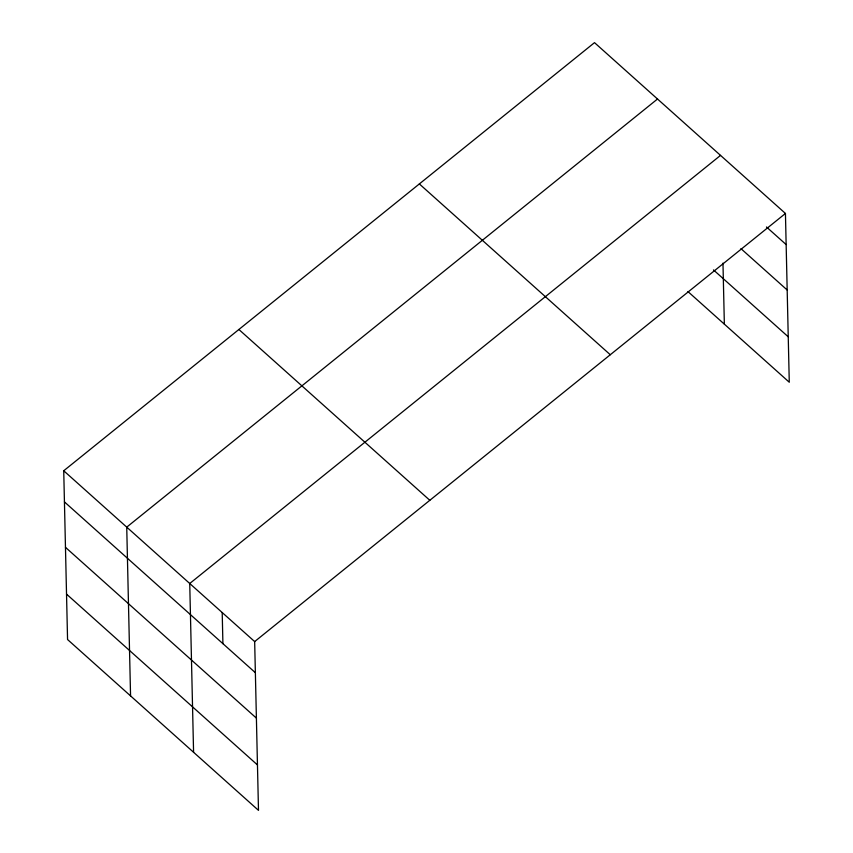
<?xml version="1.0" encoding="UTF-8"?>
<svg xmlns="http://www.w3.org/2000/svg" width="853" height="853" viewBox="0 0 853 853"><rect width="100%" height="100%" fill="white"/><g stroke="black" fill="none" stroke-linecap="round" stroke-linejoin="round"><path stroke-width="1.28" d="M63.73 470.771L254.663 641.584L258.491 810.35L67.558 639.537L63.73 470.771L594.509 42.65L785.442 213.463L789.27 382.229L687.934 291.566M657.514 99.012L126.734 527.143L130.562 695.909M720.529 155.385L189.739 583.505L193.578 752.271M254.663 641.584L785.442 213.463M766.474 226.983L786.146 244.576M740.948 248.649L787.18 289.999M713.481 269.921L788.247 336.807M419.345 183.928L610.29 354.741M238.883 329.493L429.816 500.295M64.433 501.895L255.367 672.697M65.457 547.317L256.401 718.119M66.523 594.115L257.457 764.928M722.971 263.129L724.357 324.151M222.206 612.539L222.91 643.663"/></g></svg>
